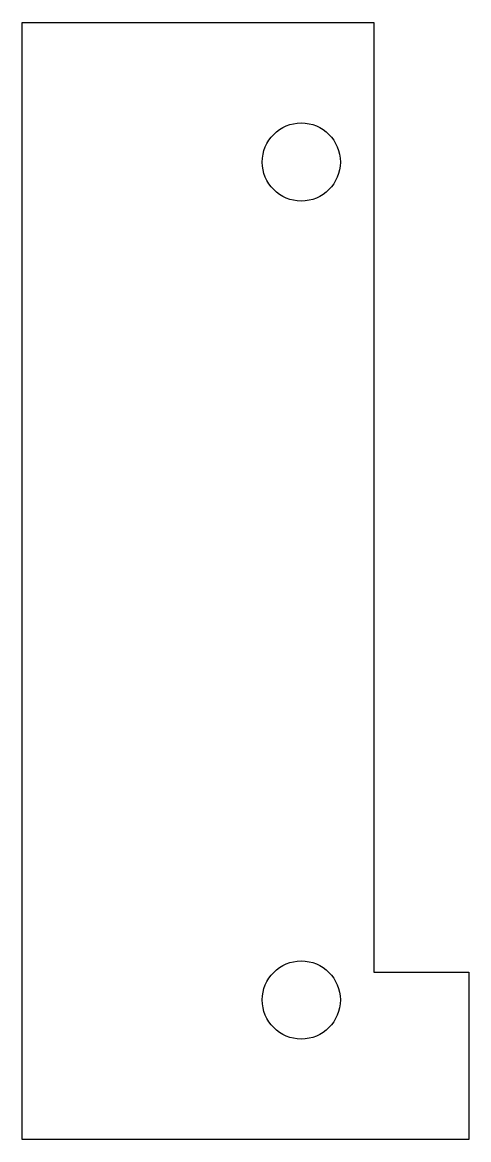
# Model space of a CAD drawing. Header units: millimetres. Extents: x 0 to 16, y -40 to 0.
import ezdxf

# ---------------------------------------------------------------- set-up
doc = ezdxf.new("R2010")
doc.units = ezdxf.units.MM

msp = doc.modelspace()

# ---------------------------------------------------------------- linework, layer by layer
for p, q in [((0, -40), (0, 0)), ((0, 0), (12.6, 0)), ((12.6, 0), (12.6, -34)), ((12.6, -34), (16, -34)), ((16, -34), (16, -40)), ((16, -40), (0, -40))]:
    msp.add_line(p, q)
for centre in [(10, -5), (10, -35)]:
    msp.add_circle(centre, 1.4)

doc.saveas('drawing.dxf')
